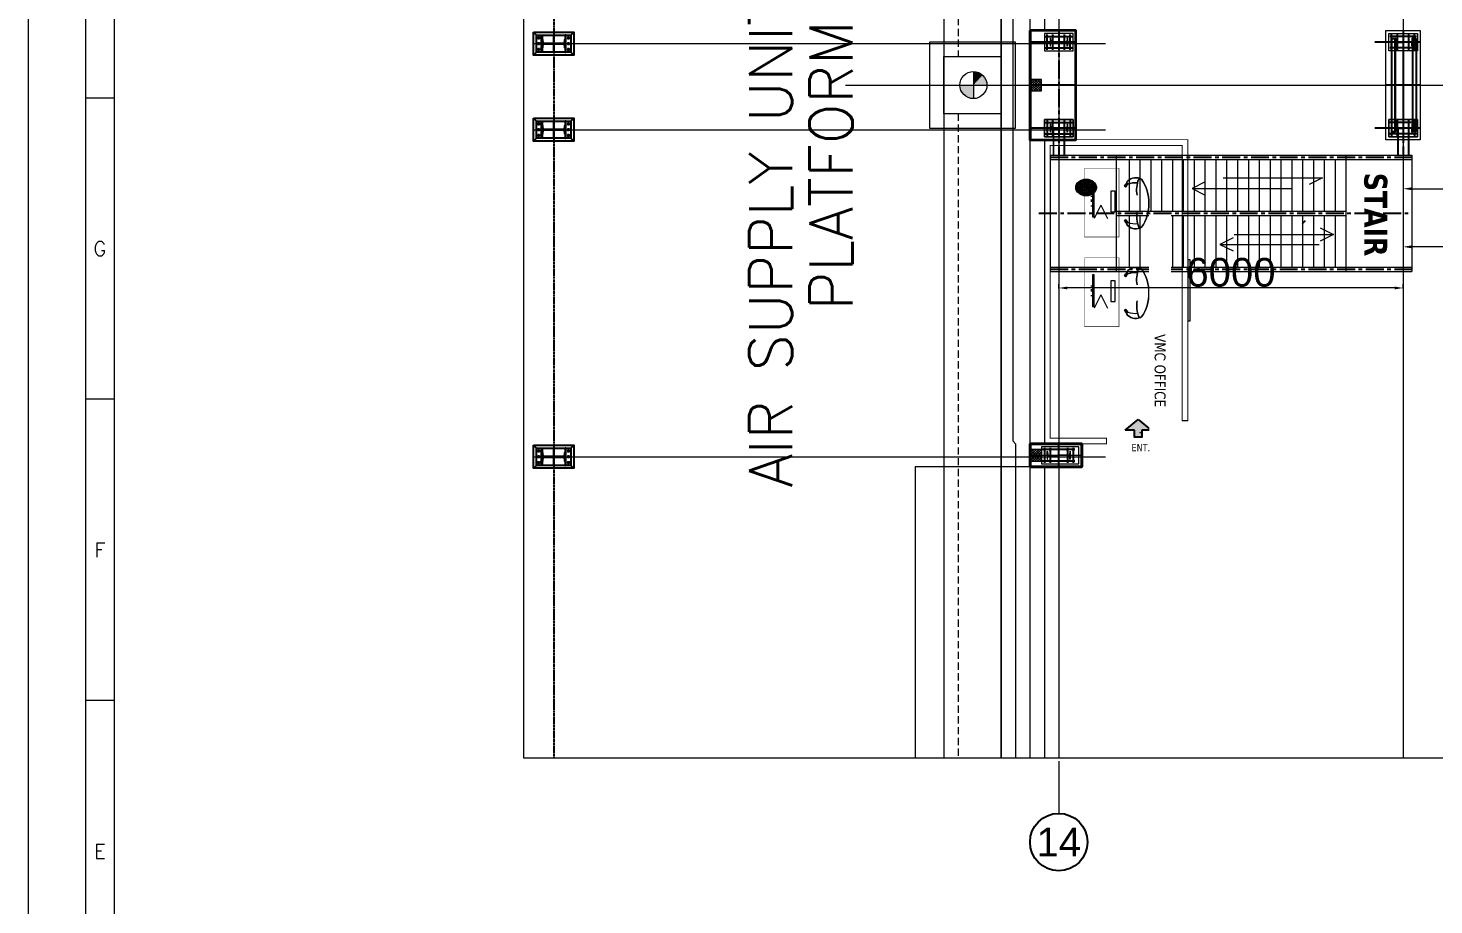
# Model space of a CAD drawing. Header units: millimetres. Extents: x -131970 to 468030, y -148196 to 152489.
# Drawn here: x 41075 to 65569, y 115779 to 131057 of the extents above; entities that cross this region are included whole.
import ezdxf
from ezdxf.enums import TextEntityAlignment as Align
from ezdxf.xclip import XClip

# ---------------------------------------------------------------- set-up
doc = ezdxf.new("R2010")
doc.units = ezdxf.units.MM
doc.header["$LTSCALE"] = 500
doc.header["$XCLIPFRAME"] = 2
for name, pattern in [('BUILDING PLAN$0$CENTER2', [1.125, 0.75, -0.125, 0.125, -0.125]), ('BUILDING PLAN$0$HIDDEN', [0.375, 0.25, -0.125]), ('BUILDING PLAN$1$CENTER', [2, 1.25, -0.25, 0.25, -0.25])]:
    doc.linetypes.add(name, pattern=pattern)
doc.layers.get('0').update_dxf_attribs({"linetype": 'CONTINUOUS'})
doc.layers.get('Defpoints').update_dxf_attribs({"linetype": 'CONTINUOUS'})
for name, color, linetype, lineweight in [('0 DIMENSION', 1, 'CONTINUOUS', 13), ('0 PANEL', 110, 'CONTINUOUS', 18), ('BUILDING PLAN$0$AM_4', 92, 'CONTINUOUS', 0), ('BUILDING PLAN$0$VOLL', 2, 'CONTINUOUS', 25), ('TEMPLATE', 7, 'CONTINUOUS', 20)]:
    doc.layers.add(name, color=color, linetype=linetype, lineweight=lineweight)
for name, color, linetype in [('BUILDING PLAN$0$3', 3, 'CONTINUOUS'), ('BUILDING PLAN$0$BG&E - DIMENSIONS', 7, 'CONTINUOUS'), ('BUILDING PLAN$0$CEN', 1, 'BUILDING PLAN$1$CENTER'), ('BUILDING PLAN$0$CL', 1, 'BUILDING PLAN$1$CENTER'), ('BUILDING PLAN$0$DIM', 1, 'CONTINUOUS'), ('BUILDING PLAN$0$DIMTEXT', 7, 'CONTINUOUS'), ('BUILDING PLAN$0$DWG', 3, 'CONTINUOUS'), ('BUILDING PLAN$0$LAYER1', 1, 'CONTINUOUS'), ('BUILDING PLAN$0$TEXT', 7, 'CONTINUOUS')]:
    doc.layers.add(name, color=color, linetype=linetype)
doc.styles.add('Arial', font='arial.ttf')
doc.styles.add('BUILDING PLAN$0$Standard', font='arial.ttf')
doc.styles.add('BUILDING PLAN$0$STYLE100', font='verdana.ttf', dxfattribs={"width": 0.8, "height": 3})
doc.styles.add('BUILDING PLAN$0$style200', font='verdana.ttf', dxfattribs={"width": 0.8, "height": 200})
doc.styles.add('ROMANS', font='romans.shx')
doc.dimstyles.new('BUILDING PLAN$0$DIM100$0', dxfattribs={"dimtxt": 500, "dimasz": 150, "dimexe": 65, "dimexo": 65, "dimgap": 15, "dimtad": 1, "dimdec": 0, "dimzin": 0, "dimdsep": 46, "dimtxsty": 'BUILDING PLAN$0$Standard', "dimsah": 1, "dimcen": 0.09, "dimclrd": 1, "dimclre": 1, "dimclrt": 256, "dimadec": 0, "dimazin": 0, "dimtfac": 1, "dimtdec": 0, "dimtofl": 0, "dimtmove": 0, "dimatfit": 3, "dimfxl": 1, "dimtolj": 1, "dimtzin": 0, "dimarcsym": 0})
pattern_1 = [(315, (-2698977.083, 1255755.943), (11.22532015, 11.22532015), []), (45, (-2698977.083, 1255755.943), (-11.22532015, 11.22532015), [])]

# ---------------------------------------------------------------- blocks, each defined once
blk = doc.blocks.new('BUILDING PLAN$0$A$C357C1222')
at = {"layer": 'BUILDING PLAN$0$DIMTEXT', "linetype": 'Continuous', "lineweight": 9}
for p, q in [((0, 200), (70, 200)), ((0, 200), (0, 199)), ((2, 197), (30, 195)), ((33, 193), (33, 100)), ((38, 193), (38, 100)), ((68, 197), (40, 195)), ((70, 200), (70, 199)), ((0, 0), (0, 1)), ((2, 3), (30, 5)), ((33, 7), (33, 100)), ((38, 7), (38, 100)), ((68, 3), (40, 5)), ((70, 0), (70, 1)), ((0, 0), (70, 0))]:
    blk.add_line(p, q, dxfattribs=at)
for centre, start, end in [((3, 199), 180, 266.7295), ((30, 193), 0, 86.7295), ((40, 193), 93.2705, 180), ((68, 199), 273.2705, 0), ((3, 1), 93.2705, 180), ((30, 7), 273.2705, 0), ((40, 7), 180, 266.7295), ((68, 1), 0, 86.7295)]:
    blk.add_arc(centre, 2.5, start, end, dxfattribs=at)
blk = doc.blocks.new('BUILDING PLAN$0$A$C31C5759E')
at = {"layer": 'BUILDING PLAN$0$DIMTEXT', "linetype": 'Continuous', "lineweight": 5}
h = blk.add_hatch(dxfattribs=at)
h.set_pattern_fill('ANSI37', color=256, scale=5, angle=270, style=0)
h.set_pattern_definition([(315, (-2699352.24, 1255806.042), (11.22532015, 11.22532015), []), (45, (-2699352.24, 1255806.042), (-11.22532015, 11.22532015), [])])
h.paths.add_polyline_path([(150, 450), (100, 450), (100, 350), (150, 350)])
h.paths.add_polyline_path([(50, 450), (50, 350), (100, 350), (100, 450)])
at = {"layer": 'BUILDING PLAN$0$CL', "lineweight": 9, "ltscale": 200}
for p, q in [((100, 450), (100, 0)), ((0, 200), (230, 200))]:
    blk.add_line(p, q, dxfattribs=at)
at = {"layer": 'BUILDING PLAN$0$CL', "ltscale": 500}
for p, q in [((34, 325), (166, 325)), ((34, 275), (166, 275)), ((50, 59), (50, 350)), ((150, 59), (150, 350)), ((200, 200), (0, 200)), ((34, 125), (166, 125)), ((34, 75), (166, 75)), ((34, 0), (166, 0))]:
    blk.add_line(p, q, dxfattribs=at)
at = {"layer": 'BUILDING PLAN$0$DIMTEXT', "linetype": 'Continuous', "lineweight": 9}
for p, q in [((175, 450), (25, 450)), ((100, 300), (65, 300)), ((65, 300), (135, 300)), ((200, 350), (200, 327)), ((100, 100), (65, 100)), ((65, 100), (135, 100))]:
    blk.add_line(p, q, dxfattribs=at)
at = {"layer": 'BUILDING PLAN$0$DIMTEXT', "color": 4, "lineweight": 35}
blk.add_lwpolyline([(0, 0), (0, 450), (200, 450), (200, 0)], close=True, dxfattribs=at)
at = {"layer": 'BUILDING PLAN$0$DIMTEXT', "linetype": 'Continuous', "lineweight": 9}
for points in [[(50, 450), (150, 450), (150, 350), (50, 350)], [(50, 450), (150, 450), (150, 350), (50, 350)], [(175, 25), (25, 25), (25, 350), (175, 350)]]:
    blk.add_lwpolyline(points, close=True, dxfattribs=at)
for centre in [(50, 325), (50, 275), (150, 325), (150, 275), (50, 125), (150, 125), (50, 75), (150, 75)]:
    blk.add_circle(centre, 7.5, dxfattribs=at)
blk.add_blockref('BUILDING PLAN$0$A$C357C1222', (65, 100), dxfattribs=at)
blk = doc.blocks.new('BUILDING PLAN$0$A$C724942FE')
at = {"layer": 'BUILDING PLAN$0$DIMTEXT', "linetype": 'Continuous', "lineweight": 9}
for p, q in [((0, 150), (70, 150)), ((0, 150), (0, 149)), ((2, 147), (30, 145)), ((33, 143), (33, 75)), ((38, 143), (38, 75)), ((68, 147), (40, 145)), ((70, 150), (70, 149)), ((0, 0), (0, 1)), ((2, 3), (30, 5)), ((33, 7), (33, 75)), ((38, 7), (38, 75)), ((68, 3), (40, 5)), ((70, 0), (70, 1)), ((0, 0), (70, 0))]:
    blk.add_line(p, q, dxfattribs=at)
for centre, start, end in [((3, 149), 180, 266.7295), ((30, 143), 0, 86.7295), ((40, 143), 93.2705, 180), ((68, 149), 273.2705, 0), ((3, 1), 93.2705, 180), ((30, 7), 273.2705, 0), ((40, 7), 180, 266.7295), ((68, 1), 0, 86.7295)]:
    blk.add_arc(centre, 2.5, start, end, dxfattribs=at)
blk = doc.blocks.new('BUILDING PLAN$0$A$C6CCB4269')
at = {"layer": 'BUILDING PLAN$0$DIMTEXT', "linetype": 'Continuous', "lineweight": 5}
h = blk.add_hatch(dxfattribs=at)
h.set_pattern_fill('ANSI37', color=256, scale=5, angle=270, style=0)
h.set_pattern_definition(pattern_1)
h.paths.add_polyline_path([(525, 400), (475, 400), (475, 300), (525, 300)])
h.paths.add_polyline_path([(425, 400), (425, 300), (475, 300), (475, 400)])
h = blk.add_hatch(dxfattribs=at)
h.set_pattern_fill('ANSI37', color=256, scale=5, angle=270, style=0)
h.set_pattern_definition(pattern_1)
h.paths.add_polyline_path([(525, 400), (475, 400), (475, 300), (525, 300)])
h.paths.add_polyline_path([(425, 400), (425, 300), (475, 300), (475, 400)])
at = {"layer": 'BUILDING PLAN$0$CL', "ltscale": 500}
for p, q in [((101, 0), (101, 400)), ((475, 0), (475, 400)), ((850, 0), (850, 400)), ((166, 250), (34, 250)), ((166, 250), (34, 250)), ((50, 266), (50, 34)), ((50, 266), (50, 34)), ((150, 266), (150, 34)), ((150, 266), (150, 34)), ((784, 250), (916, 250)), ((784, 250), (916, 250)), ((800, 266), (800, 34)), ((800, 266), (800, 34)), ((900, 266), (900, 34)), ((900, 266), (900, 34)), ((166, 200), (34, 200)), ((166, 200), (34, 200)), ((916, 200), (784, 200)), ((916, 200), (784, 200)), ((166, 100), (34, 100)), ((166, 100), (34, 100)), ((166, 50), (34, 50)), ((166, 50), (34, 50)), ((916, 100), (784, 100)), ((916, 100), (784, 100)), ((784, 50), (916, 50)), ((784, 50), (916, 50))]:
    blk.add_line(p, q, dxfattribs=at)
at = {"layer": 'BUILDING PLAN$0$CL', "lineweight": 9, "ltscale": 200}
blk.add_line((0, 150), (950, 150), dxfattribs=at)
at = {"layer": 'BUILDING PLAN$0$DIMTEXT', "linetype": 'Continuous', "lineweight": 9}
for p, q in [((100, 275), (100, 250)), ((100, 275), (100, 250)), ((850, 275), (850, 250)), ((850, 275), (850, 250))]:
    blk.add_line(p, q, dxfattribs=at)
at = {"layer": 'BUILDING PLAN$0$DIMTEXT', "color": 4, "lineweight": 35}
blk.add_lwpolyline([(0, 400), (950, 400), (950, 0), (0, 0)], close=True, dxfattribs=at)
blk.add_lwpolyline([(0, 400), (950, 400), (950, 0), (0, 0)], close=True, dxfattribs=at)
at = {"layer": 'BUILDING PLAN$0$DIMTEXT', "color": 4, "lineweight": 20}
blk.add_lwpolyline([(0, 400), (950, 400), (950, 0), (0, 0)], close=True, dxfattribs=at)
blk.add_lwpolyline([(0, 400), (950, 400), (950, 0), (0, 0)], close=True, dxfattribs=at)
at = {"layer": 'BUILDING PLAN$0$DIMTEXT', "linetype": 'Continuous', "lineweight": 9}
for points in [[(425, 400), (525, 400), (525, 300), (425, 300)], [(425, 400), (525, 400), (525, 300), (425, 300)], [(425, 400), (525, 400), (525, 300), (425, 300)], [(425, 400), (525, 400), (525, 300), (425, 300)], [(25, 275), (175, 275), (175, 25), (25, 25)], [(25, 275), (175, 275), (175, 25), (25, 25)], [(775, 275), (925, 275), (925, 25), (775, 25)], [(925, 275), (775, 275), (775, 25), (925, 25)], [(775, 275), (925, 275), (925, 25), (775, 25)], [(925, 275), (775, 275), (775, 25), (925, 25)]]:
    blk.add_lwpolyline(points, close=True, dxfattribs=at)
for centre in [(50, 250), (50, 250), (100, 250), (100, 250), (150, 250), (150, 250), (800, 250), (800, 250), (850, 250), (850, 250), (900, 250), (900, 250), (50, 200), (50, 200), (150, 200), (150, 200), (800, 200), (800, 200), (900, 200), (900, 200), (50, 100), (50, 100), (50, 50), (50, 50), (100, 50), (100, 50), (150, 100), (150, 100), (150, 50), (150, 50), (800, 100), (800, 100), (800, 50), (800, 50), (850, 50), (850, 50), (900, 100), (900, 100), (900, 50), (900, 50)]:
    blk.add_circle(centre, 7.5, dxfattribs=at)
for p in [(66, 75), (815, 75)]:
    blk.add_blockref('BUILDING PLAN$0$A$C724942FE', p, dxfattribs=at)
blk = doc.blocks.new('BUILDING PLAN$0$A$C2D5647E8')
for p, q in [((58, 300), (733, 300)), ((58, 300), (58, 273)), ((58, 275), (733, 275)), ((58, 273), (733, 273)), ((733, 300), (733, 273)), ((58, 148), (733, 148)), ((58, 121), (58, 148)), ((58, 145), (733, 145)), ((58, 121), (733, 121)), ((733, 121), (733, 148))]:
    blk.add_line(p, q)
at = {"layer": 'BUILDING PLAN$0$CL', "ltscale": 500}
for p, q in [((83, 331), (83, 0)), ((708, 331), (708, 0))]:
    blk.add_line(p, q, dxfattribs=at)
at = {"layer": 'BUILDING PLAN$0$DIMTEXT', "linetype": 'Continuous', "lineweight": 9, "xscale": 0.8333, "yscale": 0.8333, "zscale": 0.8333}
for p in [(54, 148), (679, 148)]:
    blk.add_blockref('BUILDING PLAN$0$A$C724942FE', p, dxfattribs=at)
blk = doc.blocks.new('*D361')
at = {"color": 1, "linetype": 'ByBlock', "lineweight": -2, "transparency": 16777216}
for p, q in [((-30967, -18981), (-30967, -18906)), ((-25117, -18971), (-30817, -18971)), ((-24967, -18981), (-24967, -18906))]:
    blk.add_line(p, q, dxfattribs=at)
for points in [[(-30817, -18946), (-30817, -18996), (-30967, -18971)], [(-25117, -18946), (-25117, -18996), (-24967, -18971)]]:
    blk.add_solid(points, dxfattribs=at)
at = {"layer": 'Defpoints', "color": 0, "linetype": 'ByBlock', "lineweight": -2, "transparency": 16777216}
for p in [(-30967, -18971), (-30967, -19046), (-24967, -19046)]:
    blk.add_point(p, dxfattribs=at)
at = {"linetype": 'ByBlock', "lineweight": -2, "transparency": 16777216, "insert": (-27967, -18701), "char_height": 500, "attachment_point": 5, "style": 'BUILDING PLAN$0$Standard'}
blk.add_mtext('\\A1;6000', dxfattribs=at)
blk = doc.blocks.new('BUILDING PLAN$0$57')
at = {"layer": 'BUILDING PLAN$0$CL', "ltscale": 500}
for p, q in [((4487540, 427196), (4487540, 426731)), ((4487640, 427263), (4487640, 426469)), ((4487740, 427196), (4487740, 426731)), ((4488390, 427263), (4488390, 426663)), ((4489040, 427196), (4489040, 426731)), ((4489140, 427263), (4489140, 426469)), ((4489240, 427196), (4489240, 426731)), ((4487440, 426963), (4489340, 426963)), ((4487772, 427163), (4487507, 427163)), ((4487772, 427063), (4487507, 427063)), ((4489008, 427163), (4489273, 427163)), ((4489273, 427063), (4489008, 427063)), ((4487772, 426863), (4487507, 426863)), ((4487772, 426763), (4487507, 426763)), ((4489273, 426863), (4489008, 426863)), ((4489008, 426763), (4489273, 426763))]:
    blk.add_line(p, q, dxfattribs=at)
at = {"layer": 'BUILDING PLAN$0$DIMTEXT', "linetype": 'Continuous', "lineweight": 9}
for p, q in [((4487640, 427213), (4487640, 427163)), ((4489140, 427213), (4489140, 427163))]:
    blk.add_line(p, q, dxfattribs=at)
at = {"layer": 'BUILDING PLAN$0$DIMTEXT', "color": 4, "lineweight": 20}
blk.add_lwpolyline([(4487440, 427263), (4489340, 427263), (4489340, 426663), (4487440, 426663)], close=True, dxfattribs=at)
at = {"layer": 'BUILDING PLAN$0$DIMTEXT', "linetype": 'Continuous', "lineweight": 9}
for points in [[(4487490, 427213), (4487790, 427213), (4487790, 426713), (4487490, 426713)], [(4488990, 427213), (4489290, 427213), (4489290, 426713), (4488990, 426713)], [(4489290, 427213), (4488990, 427213), (4488990, 426713), (4489290, 426713)]]:
    blk.add_lwpolyline(points, close=True, dxfattribs=at)
for centre in [(4487540, 427163), (4487640, 427163), (4487740, 427163), (4489040, 427163), (4489140, 427163), (4489240, 427163), (4487540, 427063), (4487740, 427063), (4489040, 427063), (4489240, 427063), (4487540, 426863), (4487540, 426763), (4487640, 426763), (4487740, 426863), (4487740, 426763), (4489040, 426863), (4489040, 426763), (4489140, 426763), (4489240, 426863), (4489240, 426763)]:
    blk.add_circle(centre, 15, dxfattribs=at)
at = {"layer": 'BUILDING PLAN$0$DIMTEXT', "linetype": 'Continuous', "lineweight": 9, "xscale": 2.000341124820999, "yscale": 2.000341124820999, "zscale": 2.000341124820999}
for p in [(4487570, 426824), (4489070, 426824)]:
    blk.add_blockref('BUILDING PLAN$0$A$C724942FE', p, dxfattribs=at)
blk = doc.blocks.new('*D372')
at = {"layer": 'BUILDING PLAN$0$BG&E - DIMENSIONS', "color": 1, "linetype": 'ByBlock', "lineweight": -2, "transparency": 16777216}
for p, q in [((-24967, -15271), (-24967, -18319)), ((22645, -15271), (22645, -18319)), ((22495, -18254), (-24817, -18254))]:
    blk.add_line(p, q, dxfattribs=at)
for points in [[(-24817, -18229), (-24817, -18279), (-24967, -18254)], [(22495, -18229), (22495, -18279), (22645, -18254)]]:
    blk.add_solid(points, dxfattribs=at)
at = {"layer": 'Defpoints', "color": 0, "linetype": 'ByBlock', "lineweight": -2, "transparency": 16777216}
for p in [(-24967, -15206), (22645, -15206), (-24967, -18254)]:
    blk.add_point(p, dxfattribs=at)
at = {"layer": 'BUILDING PLAN$0$BG&E - DIMENSIONS', "linetype": 'ByBlock', "lineweight": -2, "transparency": 16777216, "insert": (-1161, -17984), "char_height": 500, "attachment_point": 5, "style": 'BUILDING PLAN$0$Standard'}
blk.add_mtext('\\A1;47612', dxfattribs=at)
blk = doc.blocks.new('*D373')
at = {"layer": 'BUILDING PLAN$0$BG&E - DIMENSIONS', "color": 1, "linetype": 'ByBlock', "lineweight": -2, "transparency": 16777216}
for p, q in [((-24967, -15502), (-24967, -17307)), ((-16645, -15502), (-16645, -17307)), ((-24817, -17242), (-16795, -17242))]:
    blk.add_line(p, q, dxfattribs=at)
for points in [[(-24817, -17217), (-24817, -17267), (-24967, -17242)], [(-16795, -17217), (-16795, -17267), (-16645, -17242)]]:
    blk.add_solid(points, dxfattribs=at)
at = {"layer": 'Defpoints', "color": 0, "linetype": 'ByBlock', "lineweight": -2, "transparency": 16777216}
for p in [(-24967, -15437), (-16645, -15437), (-16645, -17242)]:
    blk.add_point(p, dxfattribs=at)
at = {"layer": 'BUILDING PLAN$0$BG&E - DIMENSIONS', "linetype": 'ByBlock', "lineweight": -2, "transparency": 16777216, "insert": (-20806, -16971), "char_height": 500, "attachment_point": 5, "style": 'BUILDING PLAN$0$Standard'}
blk.add_mtext('\\A1;8322', dxfattribs=at)
blk = doc.blocks.new('FRAME A1')
at = {"color": 7}
blk.add_lwpolyline([(-874.843704, 11.084145), (-53.843704, 11.084145), (-53.843704, 595.084145), (-874.843704, 595.084145)], close=True, dxfattribs=at)
at = {"layer": 'TEMPLATE', "color": 5}
for p, q in [((-879.843704, 600.084145), (-879.843704, 6.084145)), ((-889.843704, 426.084145), (-889.843704, 6.084145))]:
    blk.add_line(p, q, dxfattribs=at)
at = {"layer": 'TEMPLATE'}
for p, q in [((-874.843704, 373.584145), (-879.843704, 373.584145)), ((-874.843704, 321.084145), (-879.843704, 321.084145)), ((-874.843704, 268.584145), (-879.843704, 268.584145))]:
    blk.add_line(p, q, dxfattribs=at)
at = {"layer": 'TEMPLATE', "color": 5}
blk.add_lwpolyline([(-889.843704, 6.084145), (-48.843704, 6.084145), (-48.843704, 600.084145), (-889.843704, 600.084145)], close=True, dxfattribs=at)
at = {"layer": 'TEMPLATE', "ltscale": 50, "style": 'ROMANS'}
for s, p in [('G', (-877.343704, 347.334145)), ('F', (-877.343704, 294.834145)), ('E', (-877.343704, 242.334145))]:
    blk.add_text(s, height=2.5, dxfattribs=at).set_placement(p, align=Align.MIDDLE_CENTER)
blk = doc.blocks.new('BUILDING PLAN')
at = {"linetype": 'Continuous', "lineweight": 9}
h = blk.add_hatch(color=1, dxfattribs=at)
h.paths.add_polyline_path([(-32690.6, -15435.4), (-32454.5, -15435.4), (-32454.5, -15671.5, -0.4142136)])
h.paths.add_polyline_path([(-32454.5, -15435.4), (-32294.9, -15261.3, -0.2102929), (-32218.3, -15435.4)])
blk.add_hatch(color=1, dxfattribs=at).paths.add_polyline_path([(-32454.5, -15435.4), (-32454.5, -15199.2, -0.1875811), (-32294.9, -15261.3)])
at = {"layer": 'BUILDING PLAN$0$AM_4', "linetype": 'Continuous'}
blk.add_hatch(color=4, dxfattribs=at).paths.add_polyline_path([(-29585, -21262.6), (-29357.5, -21450.9), (-29520.6, -21450.9), (-29520.6, -21569.4), (-29649.3, -21569.4), (-29649.3, -21450.9), (-29812.3, -21450.9)])
at = {"layer": 'BUILDING PLAN$0$DWG', "ltscale": 1.5}
h = blk.add_hatch(dxfattribs=at)
h.set_pattern_fill('ANSI37', color=2, scale=250, angle=180)
h.set_pattern_definition([(225, (34313.567, -337970.637), (22.097087, -22.097087), []), (315, (34313.567, -337970.637), (22.097087, 22.097087), [])])
edge = h.paths.add_edge_path()
edge.add_ellipse((-30491.8, -17220), major_axis=(-180.3, -0.1), ratio=0.7482544, start_angle=0, end_angle=360, ccw=False)
at = {"color": 2, "linetype": 'BUILDING PLAN$0$HIDDEN', "lineweight": 20, "ltscale": 500}
for p, q in [((-32968.5, -18.4), (-32968.5, -34805.4)), ((-31768.5, -11595.5), (-31768.8, -21637)), ((-31768.8, -21637), (-31718.8, -21687)), ((-31718.8, -21687), (-31718.8, -28537.4))]:
    blk.add_line(p, q, dxfattribs=at)
at = {"color": 2, "linetype": 'BUILDING PLAN$0$HIDDEN', "lineweight": 20}
for p, q in [((-32718.5, -18.3), (-32718.5, -14935.4)), ((-32718.5, -15935.4), (-32718.5, -34287))]:
    blk.add_line(p, q, dxfattribs=at)
at = {"color": 7, "linetype": 'Continuous', "lineweight": 9}
for p, q in [((-32454.5, -15199.2), (-32454.5, -15671.5)), ((-32690.6, -15435.4), (-32218.3, -15435.4))]:
    blk.add_line(p, q, dxfattribs=at)
for p, q in [((-31067.5, -16191), (-31067.5, -16656.7)), ((-31056.3, -16191), (-31056.3, -16656.7)), ((-30878.7, -16191), (-30878.7, -16656.7)), ((-30867.5, -16191), (-30867.5, -16656.7)), ((-25067.5, -16191), (-25067.5, -16656.7)), ((-25056.3, -16191), (-25056.3, -16656.7)), ((-24878.7, -16191), (-24878.7, -16656.7)), ((-24867.5, -16191), (-24867.5, -16656.7)), ((-31117.5, -16656.7), (-24817.5, -16656.7)), ((-31117.5, -16656.7), (-31117.5, -18681.7)), ((-31117.5, -16731.7), (-24817.5, -16731.7)), ((-29967.5, -16656.7), (-29967.5, -18681.7)), ((-29742.6, -16731.7), (-29742.6, -17631.7)), ((-29553.6, -16731.7), (-29553.6, -17631.7)), ((-29364.7, -16731.7), (-29364.7, -17631.7)), ((-29175.8, -16731.7), (-29175.8, -17631.7)), ((-28986.8, -16731.7), (-28986.8, -17631.7)), ((-28797.9, -16731.7), (-28797.9, -17631.7)), ((-28608.9, -16731.7), (-28608.9, -17631.7)), ((-28420, -16731.7), (-28420, -17631.7)), ((-28231.1, -16731.7), (-28231.1, -17631.7)), ((-28042.1, -16731.7), (-28042.1, -17631.7)), ((-27853.2, -16731.7), (-27853.2, -17631.7)), ((-27664.2, -16731.7), (-27664.2, -17631.7)), ((-27475.3, -16731.7), (-27475.3, -17631.7)), ((-27286.4, -16731.7), (-27286.4, -17631.7)), ((-27097.4, -16731.7), (-27097.4, -17631.7)), ((-26908.5, -16731.7), (-26908.5, -17631.7)), ((-26719.6, -16731.7), (-26719.6, -17631.7)), ((-26530.6, -16731.7), (-26530.6, -17631.7)), ((-26341.7, -16731.7), (-26341.7, -17631.7)), ((-26152.7, -16731.7), (-26152.7, -17631.7)), ((-25967.5, -16656.7), (-25967.5, -18681.7)), ((-24817.5, -16656.7), (-24817.5, -18681.7)), ((-29967.5, -17631.7), (-25967.5, -17631.7)), ((-29967.5, -17706.7), (-25967.5, -17706.7)), ((-29742.6, -17706.7), (-29742.6, -18606.7)), ((-29553.6, -17706.7), (-29553.6, -18606.7)), ((-29364.7, -17706.7), (-29364.7, -18606.7)), ((-29175.8, -17706.7), (-29175.8, -18606.7)), ((-28986.8, -17706.7), (-28986.8, -18606.7)), ((-28797.9, -17706.7), (-28797.9, -18606.7)), ((-28608.9, -17706.7), (-28608.9, -18606.7)), ((-28420, -17706.7), (-28420, -18606.7)), ((-28231.1, -17706.7), (-28231.1, -18606.7)), ((-28042.1, -17706.7), (-28042.1, -18606.7)), ((-27853.2, -17706.7), (-27853.2, -18606.7)), ((-27664.2, -17706.7), (-27664.2, -18606.7)), ((-27475.3, -17706.7), (-27475.3, -18606.7)), ((-27286.4, -17706.7), (-27286.4, -18606.7)), ((-27097.4, -17706.7), (-27097.4, -18606.7)), ((-26908.5, -17706.7), (-26908.5, -18606.7)), ((-26719.6, -17706.7), (-26719.6, -18606.7)), ((-26530.6, -17706.7), (-26530.6, -18606.7)), ((-26341.7, -17706.7), (-26341.7, -18606.7)), ((-26152.7, -17706.7), (-26152.7, -18606.7)), ((-31117.5, -18606.7), (-24817.5, -18606.7)), ((-31117.5, -18681.7), (-24817.5, -18681.7))]:
    blk.add_line(p, q)
at = {"color": 3, "lineweight": 5, "ltscale": 9}
for p, q in [((-29787.5, -17129.9), (-29764.8, -17160.1)), ((-29786, -17860.1), (-29763.4, -17829.8)), ((-29787.5, -18692.5), (-29764.8, -18722.7)), ((-29786, -19422.8), (-29763.4, -19392.4))]:
    blk.add_line(p, q, dxfattribs=at)
at = {"color": 2, "linetype": 'BUILDING PLAN$0$HIDDEN', "lineweight": 20, "ltscale": 500}
blk.add_lwpolyline([(-31968.5, -34805.2), (-31968.5, -18.2), (-31968.5, -18.2), (-31968.5, -34805.2)], close=True, dxfattribs=at)
at = {"color": 7, "linetype": 'Continuous', "lineweight": 20}
for points in [[(-33218.5, -14685.4), (-33218.5, -16185.4), (-31718.5, -16185.4), (-31718.5, -14685.4), (-33218.5, -14685.4)], [(-31968.5, -14935.4), (-31968.5, -15935.4)]]:
    blk.add_lwpolyline(points, close=True, dxfattribs=at)
blk.add_lwpolyline([(-31968.5, -15935.4), (-32968.5, -15935.4), (-32968.5, -14935.4), (-31968.5, -14935.4)], dxfattribs=at)
at = {"color": 3, "linetype": 'ByBlock', "lineweight": 5}
for points in [[(-29778.4, -17142), (-29802.1, -17165.4), (-29778.4, -17142), (-29802.1, -17165.4), (-29819.2, -17196.1), (-29802.1, -17165.4), (-29819.2, -17196.1)], [(-29773.9, -17148), (-29796.1, -17170), (-29773.9, -17148), (-29796.1, -17170), (-29812.7, -17199.8), (-29796.1, -17170), (-29812.7, -17199.8)], [(-29769.3, -17154.1), (-29790, -17174.6), (-29769.3, -17154.1), (-29790, -17174.6), (-29806.1, -17203.4), (-29790, -17174.6), (-29806.1, -17203.4)], [(-29764.7, -17160.1), (-29784, -17179.2), (-29764.7, -17160.1), (-29784, -17179.2), (-29799.6, -17207.1), (-29784, -17179.2), (-29799.6, -17207.1)], [(-29781.5, -17854.1), (-29806.8, -17829.3), (-29781.5, -17854.1), (-29806.8, -17829.3), (-29824.6, -17797.7), (-29806.8, -17829.3), (-29824.6, -17797.7)], [(-29777, -17848), (-29800.8, -17824.7), (-29777, -17848), (-29800.8, -17824.7), (-29818, -17794), (-29800.8, -17824.7), (-29818, -17794)], [(-29772.5, -17841.9), (-29794.8, -17820.1), (-29772.5, -17841.9), (-29794.8, -17820.1), (-29811.5, -17790.3), (-29794.8, -17820.1), (-29811.5, -17790.3)], [(-29767.9, -17835.9), (-29788.8, -17815.4), (-29767.9, -17835.9), (-29788.8, -17815.4), (-29805, -17786.7), (-29788.8, -17815.4), (-29805, -17786.7)], [(-29763.4, -17829.8), (-29782.7, -17810.8), (-29763.4, -17829.8), (-29782.7, -17810.8), (-29798.4, -17783), (-29782.7, -17810.8), (-29798.4, -17783)], [(-29778.4, -18704.6), (-29802.1, -18728), (-29778.4, -18704.6), (-29802.1, -18728), (-29819.2, -18758.7), (-29802.1, -18728), (-29819.2, -18758.7)], [(-29773.9, -18710.7), (-29796.1, -18732.6), (-29773.9, -18710.7), (-29796.1, -18732.6), (-29812.7, -18762.4), (-29796.1, -18732.6), (-29812.7, -18762.4)], [(-29769.3, -18716.7), (-29790, -18737.2), (-29769.3, -18716.7), (-29790, -18737.2), (-29806.1, -18766.1), (-29790, -18737.2), (-29806.1, -18766.1)], [(-29764.7, -18722.7), (-29784, -18741.8), (-29764.7, -18722.7), (-29784, -18741.8), (-29799.6, -18769.7), (-29784, -18741.8), (-29799.6, -18769.7)], [(-29767.9, -19398.5), (-29788.8, -19378.1), (-29767.9, -19398.5), (-29788.8, -19378.1), (-29805, -19349.3), (-29788.8, -19378.1), (-29805, -19349.3)], [(-29763.4, -19392.5), (-29782.7, -19373.5), (-29763.4, -19392.5), (-29782.7, -19373.5), (-29798.4, -19345.6), (-29782.7, -19373.5), (-29798.4, -19345.6)], [(-29781.5, -19416.7), (-29806.8, -19391.9), (-29781.5, -19416.7), (-29806.8, -19391.9), (-29824.6, -19360.3), (-29806.8, -19391.9), (-29824.6, -19360.3)], [(-29777, -19410.6), (-29800.8, -19387.3), (-29777, -19410.6), (-29800.8, -19387.3), (-29818, -19356.6), (-29800.8, -19387.3), (-29818, -19356.6)], [(-29772.5, -19404.5), (-29794.8, -19382.7), (-29772.5, -19404.5), (-29794.8, -19382.7), (-29811.5, -19353), (-29794.8, -19382.7), (-29811.5, -19353)]]:
    blk.add_lwpolyline(points, close=True, dxfattribs=at)
for points in [[(-29550.5, -17064.1, 0.3402994), (-29787.5, -17129.9, -0.3402994)], [(-29594.7, -17140.5, 0.1058801), (-29764.8, -17160.1, -0.1058801)], [(-29575.2, -17078, 0.1320174), (-29603.5, -17355.1, -0.1320174)], [(-29525.2, -17076.9, 0.5366918), (-29575.2, -17078, -0.5366918)], [(-29398.2, -17494.2, 0.1574745), (-29525.2, -17076.9, -0.1574745)], [(-29819.2, -17196.1, 0.4142136), (-29812.7, -17199.8, -0.4142136)], [(-29812.7, -17199.8, 0.4142136), (-29806.1, -17203.4, -0.4142136)], [(-29806.1, -17203.4, 0.4142136), (-29799.6, -17207.1, -0.4142136)], [(-29602.9, -17634.2, 0.1320174), (-29573.5, -17911.1, -0.1320174)], [(-29523.5, -17912, 0.1574745), (-29398.2, -17494.2, -0.1574745)], [(-29818, -17794, 0.4142136), (-29824.6, -17797.7, -0.4142136)], [(-29811.5, -17790.3, 0.4142136), (-29818, -17794, -0.4142136)], [(-29805, -17786.7, 0.4142136), (-29811.5, -17790.3, -0.4142136)], [(-29798.4, -17783, 0.4142136), (-29805, -17786.7, -0.4142136)], [(-29786, -17860.1, 0.3402994), (-29548.8, -17925, -0.3402994)], [(-29573.5, -17911.1, 0.5366918), (-29523.5, -17912, -0.5366918)], [(-29550.5, -18626.7, 0.3402994), (-29787.5, -18692.5, -0.3402994)], [(-29819.2, -18758.7, 0.4142136), (-29812.7, -18762.4, -0.4142136)], [(-29812.7, -18762.4, 0.4142136), (-29806.1, -18766.1, -0.4142136)], [(-29806.1, -18766.1, 0.4142136), (-29799.6, -18769.7, -0.4142136)], [(-29594.7, -18703.1, 0.1058801), (-29764.8, -18722.7, -0.1058801)], [(-29575.2, -18640.6, 0.1320174), (-29603.5, -18917.7, -0.1320174)], [(-29525.2, -18639.5, 0.5366918), (-29575.2, -18640.6, -0.5366918)], [(-29398.2, -19056.8, 0.1574745), (-29525.2, -18639.5, -0.1574745)], [(-29523.5, -19474.7, 0.1574745), (-29398.2, -19056.8, -0.1574745)], [(-29805, -19349.3, 0.4142136), (-29811.5, -19353, -0.4142136)], [(-29798.4, -19345.6, 0.4142136), (-29805, -19349.3, -0.4142136)], [(-29602.9, -19196.8, 0.1320174), (-29573.5, -19473.8, -0.1320174)], [(-29818, -19356.6, 0.4142136), (-29824.6, -19360.3, -0.4142136)], [(-29811.5, -19353, 0.4142136), (-29818, -19356.6, -0.4142136)], [(-29786, -19422.8, 0.3402994), (-29548.8, -19487.6, -0.3402994)], [(-29573.5, -19473.8, 0.5366918), (-29523.5, -19474.7, -0.5366918)]]:
    blk.add_lwpolyline(points, format="xyb", close=True, dxfattribs=at)
at = {"color": 3, "linetype": 'ByBlock', "lineweight": 5, "elevation": 0}
blk.add_lwpolyline([(-29553.8, -21482.3, -0.5366918), (-29554.3, -21502.3, 0.5366918)], format="xyb", close=True, dxfattribs=at)
at = {"color": 7, "linetype": 'Continuous', "lineweight": 9}
blk.add_circle((-32454.5, -15435.4), 236.1, dxfattribs=at)
at = {"color": 3, "linetype": 'ByBlock', "lineweight": 5}
for centre in [(-29634.3, -17442.1), (-29634.3, -19004.7)]:
    blk.add_arc(centre, 408.7, 251.57458, 275.75045, dxfattribs=at)
at = {"layer": 'BUILDING PLAN$0$3'}
for points in [[(-40067.5, -14563), (-39467.5, -14563), (-39467.5, -14863), (-40067.5, -14863)], [(-39979.5, -14563), (-39967.5, -14563), (-39967.5, -14863), (-39979.5, -14863)], [(-39555.5, -14563), (-39567.5, -14563), (-39567.5, -14863), (-39555.5, -14863)], [(-40067.5, -16063), (-39467.5, -16063), (-39467.5, -16363), (-40067.5, -16363)], [(-39979.5, -16063), (-39967.5, -16063), (-39967.5, -16363), (-39979.5, -16363)], [(-39555.5, -16063), (-39567.5, -16063), (-39567.5, -16363), (-39555.5, -16363)], [(-40067.5, -21763), (-39467.5, -21763), (-39467.5, -22063), (-40067.5, -22063)], [(-39979.5, -21763), (-39967.5, -21763), (-39967.5, -22063), (-39979.5, -22063)], [(-39555.5, -21763), (-39567.5, -21763), (-39567.5, -22063), (-39555.5, -22063)]]:
    blk.add_lwpolyline(points, close=True, dxfattribs=at)
for points in [[(-39567.5, -14643), (-39573.2, -14643, 0.3738847), (-39580.1, -14649), (-39586.8, -14696.4, -0.3738847), (-39600.6, -14708.5), (-39934.4, -14708.5, -0.3738847), (-39948.3, -14696.4), (-39954.9, -14649, 0.3738847), (-39961.9, -14643), (-39967.5, -14643), (-39967.5, -14783), (-39961.9, -14783, 0.3738847), (-39954.9, -14777), (-39948.3, -14729.6, -0.3738847), (-39934.4, -14717.5), (-39600.6, -14717.5, -0.3738847), (-39586.8, -14729.6), (-39580.1, -14777, 0.3738847), (-39573.2, -14783), (-39567.5, -14783)], [(-39567.5, -16143), (-39573.2, -16143, 0.3738847), (-39580.1, -16149), (-39586.8, -16196.4, -0.3738847), (-39600.6, -16208.5), (-39934.4, -16208.5, -0.3738847), (-39948.3, -16196.4), (-39954.9, -16149, 0.3738847), (-39961.9, -16143), (-39967.5, -16143), (-39967.5, -16283), (-39961.9, -16283, 0.3738847), (-39954.9, -16277), (-39948.3, -16229.6, -0.3738847), (-39934.4, -16217.5), (-39600.6, -16217.5, -0.3738847), (-39586.8, -16229.6), (-39580.1, -16277, 0.3738847), (-39573.2, -16283), (-39567.5, -16283)], [(-39567.5, -21843), (-39573.2, -21843, 0.3738847), (-39580.1, -21849), (-39586.8, -21896.4, -0.3738847), (-39600.6, -21908.5), (-39934.4, -21908.5, -0.3738847), (-39948.3, -21896.4), (-39954.9, -21849, 0.3738847), (-39961.9, -21843), (-39967.5, -21843), (-39967.5, -21983), (-39961.9, -21983, 0.3738847), (-39954.9, -21977), (-39948.3, -21929.6, -0.3738847), (-39934.4, -21917.5), (-39600.6, -21917.5, -0.3738847), (-39586.8, -21929.6), (-39580.1, -21977, 0.3738847), (-39573.2, -21983), (-39567.5, -21983)]]:
    blk.add_lwpolyline(points, format="xyb", close=True, dxfattribs=at)
at = {"layer": 'BUILDING PLAN$0$CEN', "ltscale": 0.5}
for p, q in [((-30967.5, -14506), (-30967.5, -16656.7)), ((-24967.5, -14506), (-24967.5, -16656.7)), ((-31117.5, -16694.2), (-24817.5, -16694.2)), ((-31314.9, -17669.2), (-24817.5, -17669.2)), ((-31117.5, -18644.2), (-24817.5, -18644.2))]:
    blk.add_line(p, q, dxfattribs=at)
at = {"layer": 'BUILDING PLAN$0$CL', "lineweight": 9, "ltscale": 500}
blk.add_line((-30967.5, 0), (-30967.5, -34805), dxfattribs=at)
at = {"layer": 'BUILDING PLAN$0$CL', "color": 8, "lineweight": 9, "ltscale": 500}
for p, q in [((-24967.5, 0), (-24967.5, -34804)), ((-40117.5, -14713), (-30153, -14713)), ((-34683.3, -15437), (74347.7, -15437)), ((-40117.5, -16213), (-30153, -16213)), ((-40117.5, -21913), (-30153, -21913))]:
    blk.add_line(p, q, dxfattribs=at)
at = {"layer": 'BUILDING PLAN$0$DIM'}
for p, q in [((-39767.5, -14863), (-39767.5, -14563)), ((-39767.5, -16363), (-39767.5, -16063)), ((-39767.5, -22063), (-39767.5, -21763))]:
    blk.add_line(p, q, dxfattribs=at)
at = {"layer": 'BUILDING PLAN$0$DIM', "color": 5, "linetype": 'Continuous'}
blk.add_line((-26675.6, -17803.3), (-26725.6, -17853.3), dxfattribs=at)
at = {"layer": 'BUILDING PLAN$0$DIM', "color": 4, "linetype": 'Continuous'}
for p, q in [((-29812.6, -21450.8), (-29585.2, -21262.5)), ((-29585, -21262.6), (-29357.5, -21450.9))]:
    blk.add_line(p, q, dxfattribs=at)
for points in [[(-29649.6, -21450.8), (-29812.6, -21450.8)], [(-29520.9, -21450.8), (-29520.9, -21569.3), (-29649.6, -21569.3), (-29649.6, -21450.8)], [(-29357.5, -21450.9), (-29520.6, -21450.9)]]:
    blk.add_lwpolyline(points, dxfattribs=at)
at = {"layer": 'BUILDING PLAN$0$DIMTEXT', "linetype": 'Continuous', "lineweight": 9}
for p, q in [((-31468.5, -18.1), (-31468.5, -34805.1)), ((-31218.5, -4282.5), (-31218.5, -14487)), ((-31218.5, -16387), (-31218.5, -21687)), ((-31218.5, -22087), (-33468.5, -22087)), ((-33468.5, -22087), (-33468.5, -28137.1)), ((-31218.5, -22087), (-31218.5, -28004)), ((-31218.5, -22087), (-31218.5, -28137.1))]:
    blk.add_line(p, q, dxfattribs=at)
at = {"layer": 'BUILDING PLAN$0$DIMTEXT', "color": 7, "linetype": 'Continuous', "lineweight": 9}
for p, q in [((-28414.6, -17121.9), (-28645.3, -17237)), ((-26373.6, -17051.5), (-26604.3, -17166.6)), ((-28645.3, -17237), (-28414.6, -17352.1)), ((-27927.4, -18096.2), (-28158.2, -18211.3)), ((-26413.2, -17924.6), (-26182.5, -18039.7)), ((-26182.5, -18039.7), (-26413.2, -18154.8)), ((-28158.2, -18211.3), (-27927.4, -18326.4))]:
    blk.add_line(p, q, dxfattribs=at)
at = {"layer": 'BUILDING PLAN$0$DIMTEXT', "color": 3, "linetype": 'Continuous', "lineweight": 5}
for p, q in [((-30409.8, -17369.6), (-30376.8, -17369.6)), ((-30376.8, -17442.4), (-30409.8, -17442.4)), ((-30376.8, -17464.5), (-30409.8, -17464.5)), ((-30409.8, -17537.3), (-30376.8, -17537.3)), ((-30409.8, -18932.2), (-30376.8, -18932.2)), ((-30376.8, -19005.1), (-30409.8, -19005.1)), ((-30376.8, -19027.1), (-30409.8, -19027.1)), ((-30409.8, -19099.9), (-30376.8, -19099.9))]:
    blk.add_line(p, q, dxfattribs=at)
at = {"layer": 'BUILDING PLAN$0$DIMTEXT', "color": 251, "linetype": 'Continuous', "lineweight": 9}
for p, q in [((-30232.6, -17530), (-30347.7, -17760.8)), ((-30232.6, -17530), (-30117.5, -17760.8)), ((-30232.6, -19092.7), (-30347.7, -19323.4)), ((-30232.6, -19092.7), (-30117.5, -19323.4))]:
    blk.add_line(p, q, dxfattribs=at)
at = {"layer": 'BUILDING PLAN$0$DIMTEXT', "color": 7, "linetype": 'Continuous', "lineweight": 5}
blk.add_line((-28718.5, -21287.3), (-28818.5, -21287.3), dxfattribs=at)
at = {"layer": 'BUILDING PLAN$0$DIMTEXT', "color": 4, "lineweight": 35}
for points in [[(-31468.5, -14487), (-31468.5, -16387), (-30667.5, -16387), (-30667.5, -14487), (-31468.5, -14487)], [(-31467.5, -21687), (-30567.5, -21687), (-30567.5, -22087), (-31467.5, -22087), (-31467.5, -21687)]]:
    blk.add_lwpolyline(points, close=True, dxfattribs=at)
at = {"layer": 'BUILDING PLAN$0$DIMTEXT', "color": 3, "linetype": 'Continuous', "lineweight": 5, "const_width": 15}
blk.add_lwpolyline([(-28718.5, -21287.3), (-28718.4, -16387), (-31218.5, -16387), (-31218.5, -21687), (-30135.6, -21687), (-30135.6, -21587), (-31118.5, -21587), (-31118.5, -16487), (-28818.4, -16487), (-28818.5, -21287.3)], dxfattribs=at)
at = {"layer": 'BUILDING PLAN$0$DIMTEXT', "color": 3, "linetype": 'Continuous', "lineweight": 5, "const_width": 10}
for points in [[(-30518.3, -16883.2), (-30518.3, -18083.2), (-29918.3, -18083.2), (-29918.3, -16883.2)], [(-30518.3, -18445.8), (-30518.3, -19645.8), (-29918.3, -19645.8), (-29918.3, -18445.8)]]:
    blk.add_lwpolyline(points, close=True, dxfattribs=at)
at = {"layer": 'BUILDING PLAN$0$DIMTEXT', "color": 7, "linetype": 'Continuous', "lineweight": 9}
for points in [[(-28103.6, -17051.5), (-26373.6, -17051.5)], [(-28645.3, -17237), (-26915.3, -17237)], [(-27912.5, -18039.7), (-26182.5, -18039.7)], [(-28158.2, -18211.3), (-26428.2, -18211.3)]]:
    blk.add_lwpolyline(points, dxfattribs=at)
at = {"layer": 'BUILDING PLAN$0$DIMTEXT', "color": 3, "linetype": 'Continuous', "lineweight": 5}
for points in [[(-30376.8, -17178.5), (-30376.8, -17728.5), (-30351.8, -17728.5), (-30351.8, -17178.5)], [(-30062, -17282.1), (-30062, -17646.1), (-29982.2, -17646.1), (-29982.2, -17282.1)], [(-30376.8, -18741.1), (-30376.8, -19291.1), (-30351.8, -19291.1), (-30351.8, -18741.1)], [(-30062, -18844.8), (-30062, -19208.7), (-29982.2, -19208.7), (-29982.2, -18844.8)]]:
    blk.add_lwpolyline(points, close=True, dxfattribs=at)
at = {"layer": 'BUILDING PLAN$0$DIMTEXT', "color": 7, "linetype": 'Continuous', "lineweight": 5}
blk.add_lwpolyline([(-28714.8, -18473.1), (-28685.7, -18473.1), (-28685.7, -19550.1), (-28714.8, -19550.1)], close=True, dxfattribs=at)
at = {"layer": 'BUILDING PLAN$0$DWG', "color": 2, "extrusion": (0, 0, -1)}
blk.add_ellipse((-30491.8, -17220), major_axis=(-180.3, -0.1), ratio=0.7482544, dxfattribs=at)
at = {"layer": 'BUILDING PLAN$0$LAYER1', "linetype": 'BUILDING PLAN$1$CENTER', "ltscale": 0.0625}
blk.add_line((-39767.5, -19.5), (-39767.5, -34806.5), dxfattribs=at)
at = {"layer": 'BUILDING PLAN$0$LAYER1', "linetype": 'BUILDING PLAN$0$CENTER2'}
for p, q in [((-40001.8, -14613), (-40053.3, -14613)), ((-40027.5, -14638.8), (-40027.5, -14587.2)), ((-40027.5, -14738.8), (-40027.5, -14687.2)), ((-39533.3, -14613), (-39481.8, -14613)), ((-39507.5, -14638.8), (-39507.5, -14587.2)), ((-39507.5, -14738.8), (-39507.5, -14687.2)), ((-40067.5, -14713), (-39467.5, -14713)), ((-40001.8, -14713), (-40053.3, -14713)), ((-40001.8, -14813), (-40053.3, -14813)), ((-40027.5, -14838.8), (-40027.5, -14787.2)), ((-39533.3, -14713), (-39481.8, -14713)), ((-39533.3, -14813), (-39481.8, -14813)), ((-39507.5, -14838.8), (-39507.5, -14787.2)), ((-40001.8, -16113), (-40053.3, -16113)), ((-40027.5, -16138.8), (-40027.5, -16087.2)), ((-39533.3, -16113), (-39481.8, -16113)), ((-39507.5, -16138.8), (-39507.5, -16087.2)), ((-40067.5, -16213), (-39467.5, -16213)), ((-40001.8, -16213), (-40053.3, -16213)), ((-40001.8, -16313), (-40053.3, -16313)), ((-40027.5, -16238.8), (-40027.5, -16187.2)), ((-40027.5, -16338.8), (-40027.5, -16287.2)), ((-39533.3, -16213), (-39481.8, -16213)), ((-39533.3, -16313), (-39481.8, -16313)), ((-39507.5, -16238.8), (-39507.5, -16187.2)), ((-39507.5, -16338.8), (-39507.5, -16287.2)), ((-40027.5, -21838.8), (-40027.5, -21787.2)), ((-39507.5, -21838.8), (-39507.5, -21787.2)), ((-40067.5, -21913), (-39467.5, -21913)), ((-40001.8, -21813), (-40053.3, -21813)), ((-40001.8, -21913), (-40053.3, -21913)), ((-40001.8, -22013), (-40053.3, -22013)), ((-40027.5, -21938.8), (-40027.5, -21887.2)), ((-40027.5, -22038.8), (-40027.5, -21987.2)), ((-39533.3, -21813), (-39481.8, -21813)), ((-39533.3, -21913), (-39481.8, -21913)), ((-39533.3, -22013), (-39481.8, -22013)), ((-39507.5, -21938.8), (-39507.5, -21887.2)), ((-39507.5, -22038.8), (-39507.5, -21987.2))]:
    blk.add_line(p, q, dxfattribs=at)
at = {"layer": 'BUILDING PLAN$0$VOLL'}
for p, q in [((-40067.5, -14563), (-40117.5, -14513)), ((-39467.5, -14563), (-39417.5, -14513)), ((-40067.5, -14863), (-40117.5, -14913)), ((-39467.5, -14863), (-39417.5, -14913)), ((-40067.5, -16063), (-40117.5, -16013)), ((-39467.5, -16063), (-39417.5, -16013)), ((-40067.5, -16363), (-40117.5, -16413)), ((-39467.5, -16363), (-39417.5, -16413)), ((-40067.5, -21763), (-40117.5, -21713)), ((-39467.5, -21763), (-39417.5, -21713)), ((-40067.5, -22063), (-40117.5, -22113)), ((-39467.5, -22063), (-39417.5, -22113))]:
    blk.add_line(p, q, dxfattribs=at)
for points in [[(-40117.5, -14513), (-39417.5, -14513), (-39417.5, -14913), (-40117.5, -14913)], [(-40117.5, -16013), (-39417.5, -16013), (-39417.5, -16413), (-40117.5, -16413)], [(-40117.5, -21713), (-39417.5, -21713), (-39417.5, -22113), (-40117.5, -22113)]]:
    blk.add_lwpolyline(points, close=True, dxfattribs=at)
for centre in [(-40027.5, -14613), (-39507.5, -14613), (-40027.5, -14713), (-40027.5, -14813), (-39507.5, -14713), (-39507.5, -14813), (-40027.5, -16113), (-39507.5, -16113), (-40027.5, -16213), (-40027.5, -16313), (-39507.5, -16213), (-39507.5, -16313), (-40027.5, -21813), (-39507.5, -21813), (-40027.5, -21913), (-40027.5, -22013), (-39507.5, -21913), (-39507.5, -22013)]:
    blk.add_circle(centre, 13.5, dxfattribs=at)
at = {"color": 9, "lineweight": -2, "rotation": 270}
blk.add_blockref('BUILDING PLAN$0$57', (-451930.9, 4472953.1), dxfattribs=at)
at = {"layer": 'BUILDING PLAN$0$DIMTEXT', "linetype": 'Continuous', "lineweight": 9}
for name, p, xscale, yscale, zscale, rotation in [('BUILDING PLAN$0$A$C6CCB4269', (-30667.7, -14486.6), -2, 2, 2, 90), ('BUILDING PLAN$0$A$C2D5647E8', (-25461.9, -14487.1), 2.400505369999998, 2.400505369999998, 2.400505369999998, 270), ('BUILDING PLAN$0$A$C31C5759E', (-30567.5, -21686.9), -2, 2, 2, 90)]:
    blk.add_blockref(name, p, dxfattribs=dict(at, xscale=xscale, yscale=yscale, zscale=zscale, rotation=rotation))
at = {"layer": 'BUILDING PLAN$0$TEXT', "color": 41, "insert": (-25651.8, -18421), "char_height": 400, "attachment_point": 9, "rotation": 270, "style": 'BUILDING PLAN$0$style200'}
blk.add_mtext('{\\fVerdana|b1|i0|c0|p34;STAIR}', dxfattribs=at)
at = {"layer": 'BUILDING PLAN$0$BG&E - DIMENSIONS', "color": 9, "linetype": 'ByBlock', "lineweight": -2}
for base, p1, p2, picture, middle in [((-24967.4997, -18253.9378), (22644.9998, -15206.1315), (-24967.4997, -15206.1315), '*D372', (-1161.25, -17983.6513)), ((-16644.9998, -17241.6029), (-24967.4997, -15436.9998), (-16644.9998, -15436.9998), '*D373', (-20806.2498, -16971.1459))]:
    dim = blk.add_linear_dim(base=base, p1=p1, p2=p2, dimstyle='BUILDING PLAN$0$DIM100$0', dxfattribs=at)
    dim.commit()
    dim.dimension.update_dxf_attribs({"geometry": picture, "text_midpoint": middle})
at = {"layer": 'BUILDING PLAN$0$DIM', "color": 80, "linetype": 'Continuous', "insert": (-29109.1, -17788.5, -0.1), "char_height": 189.213, "width": 8692.578, "attachment_point": 1, "rotation": 270.04342, "style": 'BUILDING PLAN$0$STYLE100', "bg_fill": 2}
blk.add_mtext('\\pxi10.494016;VMC OFFICE', dxfattribs=at)
at = {"color": 9, "linetype": 'ByBlock', "lineweight": -2}
blk.add_lwpolyline([(76653.2, 0), (76653.2, -34787), (-46749.3, -34807.7), (-46749.3, -20.7)], close=True, dxfattribs=at)
at = {"layer": 'BUILDING PLAN$0$DIM', "color": 4, "linetype": 'Continuous', "insert": (-29699.3, -21689), "char_height": 127.56, "width": 5860.165, "attachment_point": 1, "rotation": 0.00238, "style": 'BUILDING PLAN$0$STYLE100'}
blk.add_mtext('ENT.', dxfattribs=at)
at = {"color": 9, "linetype": 'ByBlock', "lineweight": -2}
dim = blk.add_linear_dim(base=(-30967.5, -18970.8), p1=(-24967.5, -19045.8), p2=(-30967.5, -19046.4), dimstyle='BUILDING PLAN$0$DIM100$0', override={"dimtmove": 1}, dxfattribs=at)
dim.commit()
dim.dimension.update_dxf_attribs({"geometry": '*D361', "text_midpoint": (-27967.5, -18700.5)})

msp = doc.modelspace()

# ---------------------------------------------------------------- linework, layer by layer
at = {"linetype": 'ByBlock'}
msp.add_circle((59032.5, 116872.895), 500, dxfattribs=at)

# ---------------------------------------------------------------- block references
at = {"layer": '0 DIMENSION', "linetype": 'ByBlock'}
ref = msp.add_blockref('BUILDING PLAN', (90000, 145500), dxfattribs=at)
XClip(ref).set_block_clipping_path([(-40296.2847446482, -27160.9180562167), (34674.8181025925, 6489.0819437833)])

# ---------------------------------------------------------------- texts
at = {"color": 7, "style": 'Arial'}
msp.add_text('14', height=500, dxfattribs=at).set_placement((59032.5, 116872.895), align=Align.MIDDLE)

# ---------------------------------------------------------------- next in the draw order: linework, layer by layer
at = {"layer": '0 DIMENSION', "linetype": 'ByBlock'}
msp.add_line((59032.5, 118285.207), (59032.5, 117372.895), dxfattribs=at)

# ---------------------------------------------------------------- next in the draw order: block references
at = {"layer": '0 DIMENSION', "linetype": 'ByBlock', "xscale": 100, "yscale": 100}
msp.add_blockref('FRAME A1', (130059.189, 92480.667), dxfattribs=at)

# ---------------------------------------------------------------- next in the draw order: texts
at = {"layer": '0 PANEL', "color": 7, "style": 'ROMANS'}
for s, p in [('AIR SUPPLY UNIT ON PLATFORM (+3500)', (54065.9, 133486.304)), ('PLATFORM CUSTOMER SCOPE', (55065.9, 133486.304))]:
    msp.add_text(s, height=750, rotation=90, dxfattribs=at).set_placement(p, align=Align.MIDDLE)

doc.saveas('drawing.dxf')
